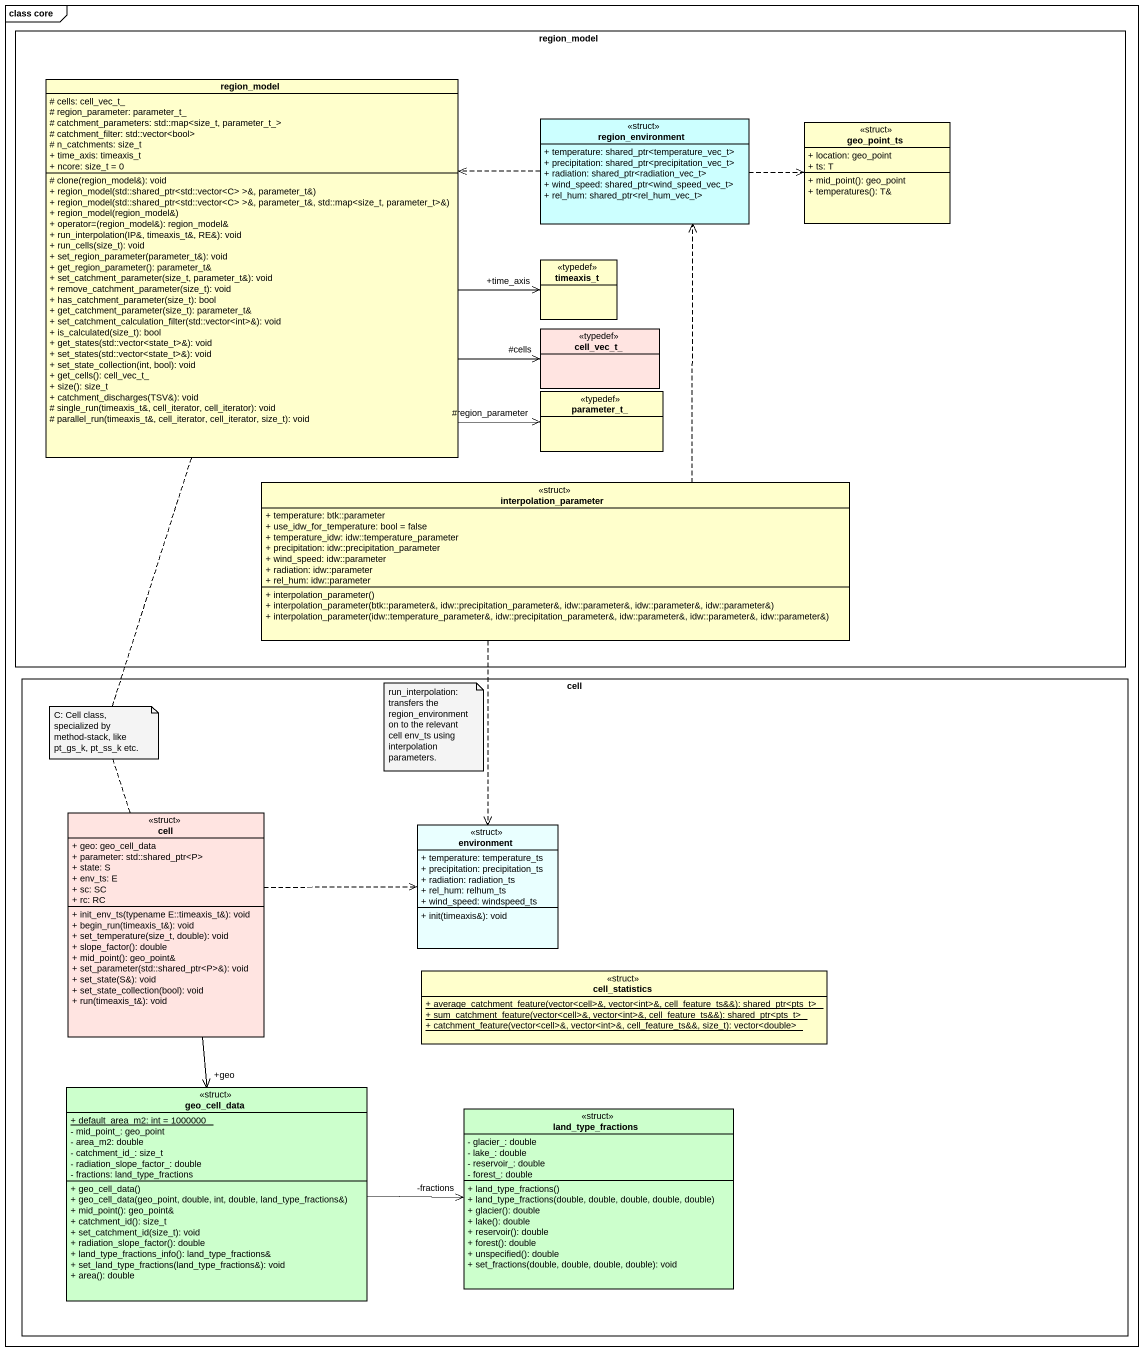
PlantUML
@startuml
mainframe class core
hide circle
hide empty members
skinparam classAttributeIconSize 0
rectangle region_model {
  class "region_model" as region_model_2 {
    # cells: cell_vec_t_
    # region_parameter: parameter_t_
    # catchment_parameters: std::map<size_t, parameter_t_>
    # catchment_filter: std::vector<bool>
    # n_catchments: size_t
    + time_axis: timeaxis_t
    + ncore: size_t = 0
    # clone(region_model&): void
    + region_model(std::shared_ptr<std::vector<C> >&, parameter_t&)
    + region_model(std::shared_ptr<std::vector<C> >&, parameter_t&, std::map<size_t, parameter_t>&)
    + region_model(region_model&)
    + operator=(region_model&): region_model&
    + run_interpolation(IP&, timeaxis_t&, RE&): void
    + run_cells(size_t): void
    + set_region_parameter(parameter_t&): void
    + get_region_parameter(): parameter_t&
    + set_catchment_parameter(size_t, parameter_t&): void
    + remove_catchment_parameter(size_t): void
    + has_catchment_parameter(size_t): bool
    + get_catchment_parameter(size_t): parameter_t&
    + set_catchment_calculation_filter(std::vector<int>&): void
    + is_calculated(size_t): bool
    + get_states(std::vector<state_t>&): void
    + set_states(std::vector<state_t>&): void
    + set_state_collection(int, bool): void
    + get_cells(): cell_vec_t_
    + size(): size_t
    + catchment_discharges(TSV&): void
    # single_run(timeaxis_t&, cell_iterator, cell_iterator): void
    # parallel_run(timeaxis_t&, cell_iterator, cell_iterator, size_t): void
  }
  class region_environment <<struct>> #CCFFFF {
    + temperature: shared_ptr<temperature_vec_t>
    + precipitation: shared_ptr<precipitation_vec_t>
    + radiation: shared_ptr<radiation_vec_t>
    + wind_speed: shared_ptr<wind_speed_vec_t>
    + rel_hum: shared_ptr<rel_hum_vec_t>
  }
  class geo_point_ts <<struct>> {
    + location: geo_point
    + ts: T
    + mid_point(): geo_point
    + temperatures(): T&
  }
  class timeaxis_t <<typedef>>
  class "cell_vec_t_" as cell_vec_t <<typedef>> #FFE4E1
  class "parameter_t_" as parameter_t <<typedef>>
  class interpolation_parameter <<struct>> {
    + temperature: btk::parameter
    + use_idw_for_temperature: bool = false
    + temperature_idw: idw::temperature_parameter
    + precipitation: idw::precipitation_parameter
    + wind_speed: idw::parameter
    + radiation: idw::parameter
    + rel_hum: idw::parameter
    + interpolation_parameter()
    + interpolation_parameter(btk::parameter&, idw::precipitation_parameter&, idw::parameter&, idw::parameter&, idw::parameter&)
    + interpolation_parameter(idw::temperature_parameter&, idw::precipitation_parameter&, idw::parameter&, idw::parameter&, idw::parameter&)
  }
}
rectangle cell {
  class "cell" as cell_2 <<struct>> #FFE4E1 {
    + geo: geo_cell_data
    + parameter: std::shared_ptr<P>
    + state: S
    + env_ts: E
    + sc: SC
    + rc: RC
    + init_env_ts(typename E::timeaxis_t&): void
    + begin_run(timeaxis_t&): void
    + set_temperature(size_t, double): void
    + slope_factor(): double
    + mid_point(): geo_point&
    + set_parameter(std::shared_ptr<P>&): void
    + set_state(S&): void
    + set_state_collection(bool): void
    + run(timeaxis_t&): void
  }
  class environment <<struct>> #E9FFFF {
    + temperature: temperature_ts
    + precipitation: precipitation_ts
    + radiation: radiation_ts
    + rel_hum: relhum_ts
    + wind_speed: windspeed_ts
    + init(timeaxis&): void
  }
  class cell_statistics <<struct>> {
    {static} + average_catchment_feature(vector<cell>&, vector<int>&, cell_feature_ts&&): shared_ptr<pts_t>
    {static} + sum_catchment_feature(vector<cell>&, vector<int>&, cell_feature_ts&&): shared_ptr<pts_t>
    {static} + catchment_feature(vector<cell>&, vector<int>&, cell_feature_ts&&, size_t): vector<double>
  }
  class geo_cell_data <<struct>> #CCFFCC {
    {static} + default_area_m2: int = 1000000
    - mid_point_: geo_point
    - area_m2: double
    - catchment_id_: size_t
    - radiation_slope_factor_: double
    - fractions: land_type_fractions
    + geo_cell_data()
    + geo_cell_data(geo_point, double, int, double, land_type_fractions&)
    + mid_point(): geo_point&
    + catchment_id(): size_t
    + set_catchment_id(size_t): void
    + radiation_slope_factor(): double
    + land_type_fractions_info(): land_type_fractions&
    + set_land_type_fractions(land_type_fractions&): void
    + area(): double
  }
  class land_type_fractions <<struct>> #CCFFCC {
    - glacier_: double
    - lake_: double
    - reservoir_: double
    - forest_: double
    + land_type_fractions()
    + land_type_fractions(double, double, double, double, double)
    + glacier(): double
    + lake(): double
    + reservoir(): double
    + forest(): double
    + unspecified(): double
    + set_fractions(double, double, double, double): void
  }
}
region_model_2 -right-> "+time_axis" timeaxis_t
region_model_2 -right-> "#cells" cell_vec_t
region_model_2 -right-> "#region_parameter" parameter_t
region_environment .left.> region_model_2
region_environment .right.> geo_point_ts
interpolation_parameter .up.> region_environment
interpolation_parameter ..> environment
cell_2 .right.> environment
cell_2 --> "+geo" geo_cell_data
geo_cell_data -right-> "-fractions" land_type_fractions
note as N1
  run_interpolation: transfers the region_environment on to the relevant cell env_ts using
  interpolation parameters.
end note
note as N2
  C: Cell class, specialized by method-stack, like pt_gs_k, pt_ss_k etc.
end note
N2 .. region_model_2
N2 .. cell_2
@enduml
